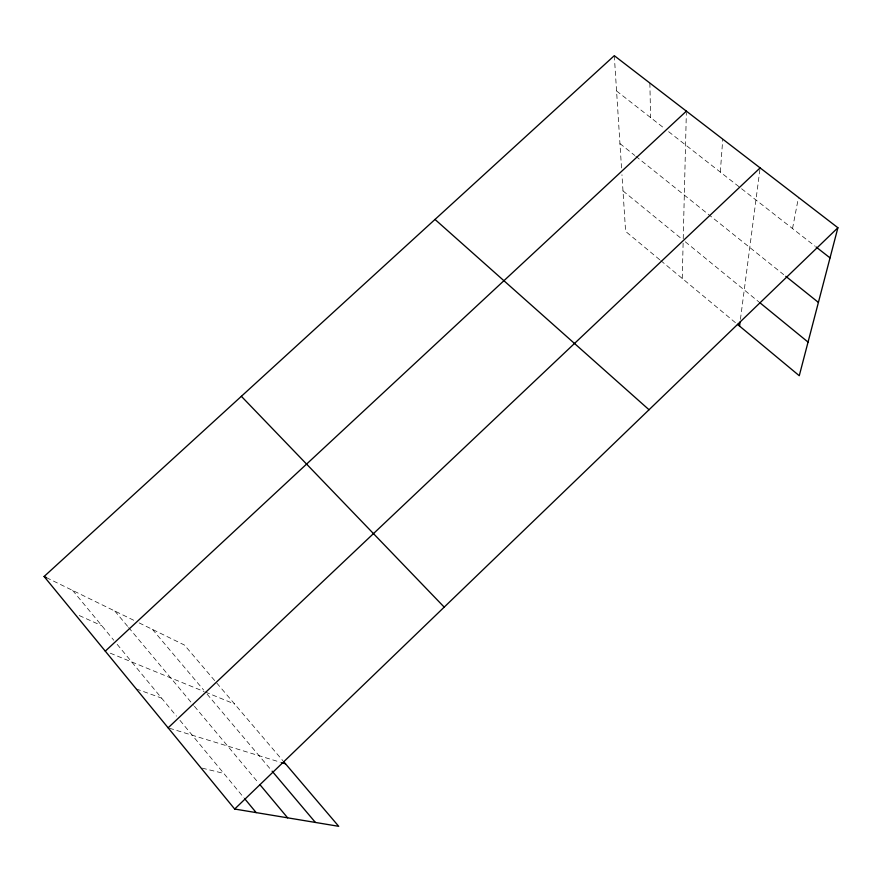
<?xml version="1.0" encoding="UTF-8"?>
<svg xmlns="http://www.w3.org/2000/svg" width="882" height="882" viewBox="0 0 882 882"><rect width="100%" height="100%" fill="white"/><g stroke="black" fill="none" stroke-linecap="round" stroke-linejoin="round"><path stroke-width="0.66" stroke-dasharray="4.41 3.31" d="M682.249 278.458L683.164 241.414M683.23 238.735L686.35 112.51M720.307 172.089L722.766 139.158M740.428 319.361L760.119 167.9M792.521 228.548L798.486 197.425M202.187 768.145L223.774 773.382M169.399 728.212L280.41 762.246M136.258 688.941L161.582 698.092M110.316 653.198L204.139 691.554M205.33 692.039L234.623 704.012M79.259 615.548L101.783 625.702M46.481 577.655L134.318 620.553M139.158 622.913L184.404 645.018L282.857 760.692M616.562 90.978L664.378 128.364M668.611 131.672L815.023 246.155M619.947 143.579L634.786 155.453M635.845 156.301L783.679 274.622M622.99 190.909L682.15 239.231M685.281 241.789L758.972 301.997M659.758 259.771L625.603 231.382L621.953 174.757M660.783 260.62L735.412 322.647M152.476 629.417L203.599 689.989M207.094 694.134L271.248 770.129M114.836 611.039L127.758 626.507M128.629 627.532L193.555 705.247M194.437 706.295L257.29 781.496M72.633 590.422L113.756 640.2M117.174 644.345L176.477 716.129M179.983 720.374L243.917 797.758M614.291 55.687L621.523 168.021M649.858 83.051L650.618 117.604"/><path stroke-width="1.32" d="M739.546 326.086L740.075 322.051M283.75 761.728L338.71 826.313L234.678 809.037L44.1 576.486L614.291 55.687L837.9 227.743L799.268 375.721L737.484 324.367M234.678 809.037L837.9 227.743M168.131 727.826L760.119 167.9M105.289 651.148L686.383 111.154M281.689 762.643L285.525 763.823M44.1 576.486L46.481 577.655M816.093 246.993L830.028 257.886M785.785 276.298L818.408 302.416M760.019 302.846L808.044 342.084M435.013 219.442L649.031 409.744M241.37 396.316L444.208 607.125M272.119 771.166L315.403 822.443M259.892 784.616L287.642 817.834M244.788 798.827L256.177 812.609"/></g></svg>
